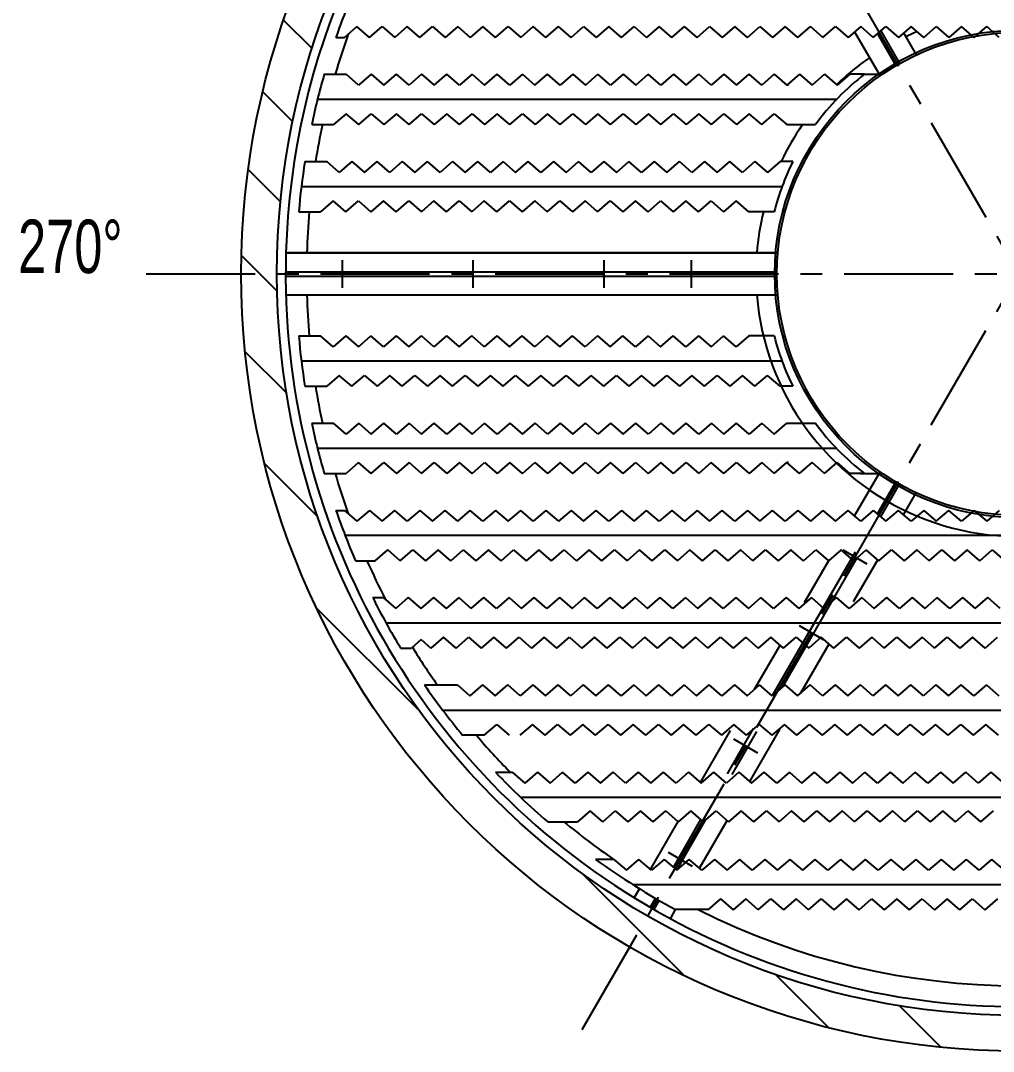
# Model space of a CAD drawing. Extents: x -2 to 23782, y -2 to 16822.
# Drawn here: x 15639 to 17869, y 3880 to 6243 of the extents above; entities that cross this region are included whole.
import ezdxf
from ezdxf.enums import TextEntityAlignment as Align

# ---------------------------------------------------------------- set-up
doc = ezdxf.new("R2010")
doc.units = 0
doc.header["$LTSCALE"] = 200
doc.header["$MEASUREMENT"] = 0
doc.linetypes.add('G', pattern=[2, 1.25, -0.25, 0.25, -0.25])
for name, color, linetype in [('01', 7, 'CONTINUOUS'), ('02', 1, 'CONTINUOUS'), ('05', 4, 'G'), ('11', 3, 'CONTINUOUS')]:
    doc.layers.add(name, color=color, linetype=linetype)
doc.styles.get("Standard").update_dxf_attribs({"font": 'thenor.shx', "width": 0.707, "bigfont": 'hztxt.shx'})

msp = doc.modelspace()

# ---------------------------------------------------------------- hatches: boundary and pattern name
at = {"layer": '02'}
h = msp.add_hatch(dxfattribs=at)
h.set_pattern_fill('ANSI31', color=256, scale=1200, angle=90, style=0)
edge = h.paths.add_edge_path(flags=16)
edge.add_arc((17926.8414, 5662.0495), 1700, 0, 360)
edge = h.paths.add_edge_path()
edge.add_arc((17926.8414, 5662.0495), 1782, 0, 360)

# ---------------------------------------------------------------- linework, layer by layer
at = {"layer": '01'}
for p, q in [((16381.3898, 6204.2995), (16410.2598, 6229.2995)), ((16439.1298, 6204.2995), (16410.2598, 6229.2995)), ((16439.1298, 6204.2995), (16467.9998, 6229.2995)), ((16467.9998, 6229.2995), (16496.8698, 6204.2995)), ((16525.7398, 6229.2995), (16496.8698, 6204.2995)), ((16554.6098, 6204.2995), (16525.7398, 6229.2995)), ((16554.6098, 6204.2995), (16583.4798, 6229.2995)), ((16583.4798, 6229.2995), (16612.3498, 6204.2995)), ((16641.2198, 6229.2995), (16612.3498, 6204.2995)), ((16641.2198, 6229.2995), (16670.0898, 6204.2995)), ((16698.9598, 6229.2995), (16670.0898, 6204.2995)), ((16727.8298, 6204.2995), (16698.9598, 6229.2995)), ((16727.8298, 6204.2995), (16756.6998, 6229.2995)), ((16756.6998, 6229.2995), (16785.5698, 6204.2995)), ((16814.4398, 6229.2995), (16785.5698, 6204.2995)), ((16843.3098, 6204.2995), (16814.4398, 6229.2995)), ((16843.3098, 6204.2995), (16872.1798, 6229.2995)), ((16901.0498, 6204.2995), (16872.1798, 6229.2995)), ((16901.0498, 6204.2995), (16929.9198, 6229.2995)), ((16929.9198, 6229.2995), (16958.7898, 6204.2995)), ((16987.6598, 6229.2995), (16958.7898, 6204.2995)), ((17016.5298, 6204.2995), (16987.6598, 6229.2995)), ((17016.5298, 6204.2995), (17045.3998, 6229.2995)), ((17045.3998, 6229.2995), (17074.2698, 6204.2995)), ((17103.1398, 6229.2995), (17074.2698, 6204.2995)), ((17132.0098, 6204.2995), (17103.1398, 6229.2995)), ((17132.0098, 6204.2995), (17160.8798, 6229.2995)), ((17189.7498, 6204.2995), (17160.8798, 6229.2995)), ((17189.7498, 6204.2995), (17218.6198, 6229.2995)), ((17218.6198, 6229.2995), (17247.4898, 6204.2995)), ((17276.3598, 6229.2995), (17247.4898, 6204.2995)), ((17305.2298, 6204.2995), (17276.3598, 6229.2995)), ((17305.2298, 6204.2995), (17334.0998, 6229.2995)), ((17334.0998, 6229.2995), (17362.9698, 6204.2995)), ((17391.8398, 6229.2995), (17362.9698, 6204.2995)), ((17420.7098, 6204.2995), (17391.8398, 6229.2995)), ((17420.7098, 6204.2995), (17449.5798, 6229.2995)), ((17478.4498, 6204.2995), (17449.5798, 6229.2995)), ((17478.4498, 6204.2995), (17507.3198, 6229.2995)), ((17507.3198, 6229.2995), (17536.1898, 6204.2995)), ((17565.0598, 6229.2995), (17536.1898, 6204.2995)), ((17550.9621, 6217.0916), (17609.3139, 6116.0234)), ((17593.9298, 6204.2995), (17565.0598, 6229.2995)), ((17593.9298, 6204.2995), (17622.7998, 6229.2995)), ((17611.0082, 6219.0886), (17654.1828, 6144.3081)), ((17622.7998, 6229.2995), (17651.6698, 6204.2995)), ((17680.5398, 6229.2995), (17651.6698, 6204.2995)), ((17709.4098, 6204.2995), (17680.5398, 6229.2995)), ((17709.4098, 6204.2995), (17738.2798, 6229.2995)), ((17738.2798, 6229.2995), (17767.1498, 6204.2995)), ((17796.0198, 6229.2995), (17767.1498, 6204.2995)), ((17824.8898, 6204.2995), (17796.0198, 6229.2995)), ((17824.8898, 6204.2995), (17853.7598, 6229.2995)), ((17882.6298, 6204.2995), (17853.7598, 6229.2995)), ((16362.0731, 6204.2995), (16381.3898, 6204.2995)), ((17603.31, 6212.4224), (17645.5226, 6139.3081)), ((17663.3562, 6214.4194), (17692.4523, 6164.0234)), ((16335.3013, 6119.7995), (16385.3013, 6119.7995)), ((16414.1713, 6094.7995), (16385.3013, 6119.7995)), ((16443.0413, 6119.7995), (16414.1713, 6094.7995)), ((16443.0413, 6119.7995), (16471.9113, 6094.7995)), ((16471.9113, 6094.7995), (16500.7813, 6119.7995)), ((16529.6513, 6094.7995), (16500.7813, 6119.7995)), ((16558.5213, 6119.7995), (16529.6513, 6094.7995)), ((16558.5213, 6119.7995), (16587.3913, 6094.7995)), ((16587.3913, 6094.7995), (16616.2613, 6119.7995)), ((16645.1313, 6094.7995), (16616.2613, 6119.7995)), ((16674.0013, 6119.7995), (16645.1313, 6094.7995)), ((16674.0013, 6119.7995), (16702.8713, 6094.7995)), ((16702.8713, 6094.7995), (16731.7413, 6119.7995)), ((16760.6113, 6094.7995), (16731.7413, 6119.7995)), ((16789.4813, 6119.7995), (16760.6113, 6094.7995)), ((16789.4813, 6119.7995), (16818.3513, 6094.7995)), ((16818.3513, 6094.7995), (16847.2213, 6119.7995)), ((16876.0913, 6094.7995), (16847.2213, 6119.7995)), ((16904.9613, 6119.7995), (16876.0913, 6094.7995)), ((16904.9613, 6119.7995), (16933.8313, 6094.7995)), ((16933.8313, 6094.7995), (16962.7013, 6119.7995)), ((16991.5713, 6094.7995), (16962.7013, 6119.7995)), ((17020.4413, 6119.7995), (16991.5713, 6094.7995)), ((17020.4413, 6119.7995), (17049.3113, 6094.7995)), ((17049.3113, 6094.7995), (17078.1813, 6119.7995)), ((17107.0513, 6094.7995), (17078.1813, 6119.7995)), ((17135.9213, 6119.7995), (17107.0513, 6094.7995)), ((17135.9213, 6119.7995), (17164.7913, 6094.7995)), ((17164.7913, 6094.7995), (17193.6613, 6119.7995)), ((17222.5313, 6094.7995), (17193.6613, 6119.7995)), ((17251.4013, 6119.7995), (17222.5313, 6094.7995)), ((17251.4013, 6119.7995), (17280.2713, 6094.7995)), ((17280.2713, 6094.7995), (17309.1413, 6119.7995)), ((17338.0113, 6094.7995), (17309.1413, 6119.7995)), ((17366.8813, 6119.7995), (17338.0113, 6094.7995)), ((17366.8813, 6119.7995), (17395.7513, 6094.7995)), ((17424.6213, 6119.7995), (17395.7513, 6094.7995)), ((17424.6213, 6119.7995), (17453.4913, 6094.7995)), ((17482.3613, 6119.7995), (17453.4913, 6094.7995)), ((17482.3613, 6119.7995), (17511.2313, 6094.7995)), ((17540.1013, 6119.7995), (17511.2313, 6094.7995)), ((17573.9265, 6119.7995), (17540.1013, 6119.7995)), ((17564.7822, 6119.7995), (17614.7822, 6119.7995)), ((17399.3066, 6094.7995), (17395.7513, 6094.7995)), ((17509.6077, 6062.0495), (16319.8146, 6062.0495)), ((16385.4028, 6029.2995), (16356.5328, 6004.2995)), ((16414.2728, 6004.2995), (16385.4028, 6029.2995)), ((16414.2728, 6004.2995), (16443.1428, 6029.2995)), ((16443.1428, 6029.2995), (16472.0128, 6004.2995)), ((16500.8828, 6029.2995), (16472.0128, 6004.2995)), ((16529.7528, 6004.2995), (16500.8828, 6029.2995)), ((16529.7528, 6004.2995), (16558.6228, 6029.2995)), ((16558.6228, 6029.2995), (16587.4928, 6004.2995)), ((16616.3628, 6029.2995), (16587.4928, 6004.2995)), ((16645.2328, 6004.2995), (16616.3628, 6029.2995)), ((16645.2328, 6004.2995), (16674.1028, 6029.2995)), ((16674.1028, 6029.2995), (16702.9728, 6004.2995)), ((16731.8428, 6029.2995), (16702.9728, 6004.2995)), ((16760.7128, 6004.2995), (16731.8428, 6029.2995)), ((16760.7128, 6004.2995), (16789.5828, 6029.2995)), ((16789.5828, 6029.2995), (16818.4528, 6004.2995)), ((16847.3228, 6029.2995), (16818.4528, 6004.2995)), ((16876.1928, 6004.2995), (16847.3228, 6029.2995)), ((16876.1928, 6004.2995), (16905.0628, 6029.2995)), ((16905.0628, 6029.2995), (16933.9328, 6004.2995)), ((16962.8028, 6029.2995), (16933.9328, 6004.2995)), ((16991.6728, 6004.2995), (16962.8028, 6029.2995)), ((16991.6728, 6004.2995), (17020.5428, 6029.2995)), ((17020.5428, 6029.2995), (17049.4128, 6004.2995)), ((17078.2828, 6029.2995), (17049.4128, 6004.2995)), ((17107.1528, 6004.2995), (17078.2828, 6029.2995)), ((17107.1528, 6004.2995), (17136.0228, 6029.2995)), ((17136.0228, 6029.2995), (17164.8928, 6004.2995)), ((17193.7628, 6029.2995), (17164.8928, 6004.2995)), ((17222.6328, 6004.2995), (17193.7628, 6029.2995)), ((17222.6328, 6004.2995), (17251.5028, 6029.2995)), ((17251.5028, 6029.2995), (17280.3728, 6004.2995)), ((17309.2428, 6029.2995), (17280.3728, 6004.2995)), ((17338.1128, 6004.2995), (17309.2428, 6029.2995)), ((17338.1128, 6004.2995), (17366.9828, 6029.2995)), ((17366.9828, 6029.2995), (17395.8528, 6004.2995)), ((16306.5328, 6004.2995), (16356.5328, 6004.2995)), ((17395.8528, 6004.2995), (17461.0636, 6004.2995)), ((16290.9625, 5919.7995), (16340.9625, 5919.7995)), ((16369.8325, 5894.7995), (16340.9625, 5919.7995)), ((16398.7025, 5919.7995), (16369.8325, 5894.7995)), ((16398.7025, 5919.7995), (16427.5725, 5894.7995)), ((16427.5725, 5894.7995), (16456.4425, 5919.7995)), ((16485.3125, 5894.7995), (16456.4425, 5919.7995)), ((16514.1825, 5919.7995), (16485.3125, 5894.7995)), ((16514.1825, 5919.7995), (16543.0525, 5894.7995)), ((16543.0525, 5894.7995), (16571.9225, 5919.7995)), ((16600.7925, 5894.7995), (16571.9225, 5919.7995)), ((16629.6625, 5919.7995), (16600.7925, 5894.7995)), ((16629.6625, 5919.7995), (16658.5325, 5894.7995)), ((16658.5325, 5894.7995), (16687.4025, 5919.7995)), ((16716.2725, 5894.7995), (16687.4025, 5919.7995)), ((16745.1425, 5919.7995), (16716.2725, 5894.7995)), ((16745.1425, 5919.7995), (16774.0125, 5894.7995)), ((16774.0125, 5894.7995), (16802.8825, 5919.7995)), ((16831.7525, 5894.7995), (16802.8825, 5919.7995)), ((16860.6225, 5919.7995), (16831.7525, 5894.7995)), ((16860.6225, 5919.7995), (16889.4925, 5894.7995)), ((16889.4925, 5894.7995), (16918.3625, 5919.7995)), ((16947.2325, 5894.7995), (16918.3625, 5919.7995)), ((16976.1025, 5919.7995), (16947.2325, 5894.7995)), ((16976.1025, 5919.7995), (17004.9725, 5894.7995)), ((17004.9725, 5894.7995), (17033.8425, 5919.7995)), ((17062.7125, 5894.7995), (17033.8425, 5919.7995)), ((17091.5825, 5919.7995), (17062.7125, 5894.7995)), ((17091.5825, 5919.7995), (17120.4525, 5894.7995)), ((17120.4525, 5894.7995), (17149.3225, 5919.7995)), ((17178.1925, 5894.7995), (17149.3225, 5919.7995)), ((17207.0625, 5919.7995), (17178.1925, 5894.7995)), ((17207.0625, 5919.7995), (17235.9325, 5894.7995)), ((17235.9325, 5894.7995), (17264.8025, 5919.7995)), ((17293.6725, 5894.7995), (17264.8025, 5919.7995)), ((17322.5425, 5919.7995), (17293.6725, 5894.7995)), ((17322.5425, 5919.7995), (17351.4125, 5894.7995)), ((17380.2825, 5919.7995), (17351.4125, 5894.7995)), ((17409.4934, 5919.7995), (17380.2825, 5919.7995)), ((17384.5463, 5862.0495), (16282.9025, 5862.0495)), ((16355.772, 5829.2995), (16326.902, 5804.2995)), ((16384.642, 5804.2995), (16355.772, 5829.2995)), ((16384.642, 5804.2995), (16413.512, 5829.2995)), ((16413.512, 5829.2995), (16442.382, 5804.2995)), ((16471.252, 5829.2995), (16442.382, 5804.2995)), ((16500.122, 5804.2995), (16471.252, 5829.2995)), ((16500.122, 5804.2995), (16528.992, 5829.2995)), ((16528.992, 5829.2995), (16557.862, 5804.2995)), ((16586.732, 5829.2995), (16557.862, 5804.2995)), ((16615.602, 5804.2995), (16586.732, 5829.2995)), ((16615.602, 5804.2995), (16644.472, 5829.2995)), ((16644.472, 5829.2995), (16673.342, 5804.2995)), ((16702.212, 5829.2995), (16673.342, 5804.2995)), ((16731.082, 5804.2995), (16702.212, 5829.2995)), ((16731.082, 5804.2995), (16759.952, 5829.2995)), ((16759.952, 5829.2995), (16788.822, 5804.2995)), ((16817.692, 5829.2995), (16788.822, 5804.2995)), ((16846.562, 5804.2995), (16817.692, 5829.2995)), ((16846.562, 5804.2995), (16875.432, 5829.2995)), ((16875.432, 5829.2995), (16904.302, 5804.2995)), ((16933.172, 5829.2995), (16904.302, 5804.2995)), ((16962.042, 5804.2995), (16933.172, 5829.2995)), ((16962.042, 5804.2995), (16990.912, 5829.2995)), ((16990.912, 5829.2995), (17019.782, 5804.2995)), ((17048.652, 5829.2995), (17019.782, 5804.2995)), ((17077.522, 5804.2995), (17048.652, 5829.2995)), ((17077.522, 5804.2995), (17106.392, 5829.2995)), ((17106.392, 5829.2995), (17135.262, 5804.2995)), ((17164.132, 5829.2995), (17135.262, 5804.2995)), ((17193.002, 5804.2995), (17164.132, 5829.2995)), ((17193.002, 5804.2995), (17221.872, 5829.2995)), ((17221.872, 5829.2995), (17250.742, 5804.2995)), ((17279.612, 5829.2995), (17250.742, 5804.2995)), ((17308.482, 5804.2995), (17279.612, 5829.2995)), ((16276.902, 5804.2995), (16326.902, 5804.2995)), ((17308.482, 5804.2995), (17309.7101, 5805.363)), ((17366.6192, 5804.2995), (17308.482, 5804.2995)), ((17309.7101, 5804.2995), (17309.7101, 5805.363)), ((17374.9248, 5710.0495), (16247.5273, 5710.0495)), ((16247.5273, 5710.0495), (17374.9248, 5710.0495)), ((16246.8489, 5667.0495), (17372.864, 5667.0495)), ((16246.8489, 5657.0495), (17372.864, 5657.0495)), ((16247.5273, 5614.0495), (17374.9248, 5614.0495)), ((16276.902, 5519.7995), (16326.902, 5519.7995)), ((16355.772, 5494.7995), (16326.902, 5519.7995)), ((16384.642, 5519.7995), (16355.772, 5494.7995)), ((16384.642, 5519.7995), (16413.512, 5494.7995)), ((16413.512, 5494.7995), (16442.382, 5519.7995)), ((16471.252, 5494.7995), (16442.382, 5519.7995)), ((16500.122, 5519.7995), (16471.252, 5494.7995)), ((16500.122, 5519.7995), (16528.992, 5494.7995)), ((16528.992, 5494.7995), (16557.862, 5519.7995)), ((16586.732, 5494.7995), (16557.862, 5519.7995)), ((16615.602, 5519.7995), (16586.732, 5494.7995)), ((16615.602, 5519.7995), (16644.472, 5494.7995)), ((16644.472, 5494.7995), (16673.342, 5519.7995)), ((16702.212, 5494.7995), (16673.342, 5519.7995)), ((16731.082, 5519.7995), (16702.212, 5494.7995)), ((16731.082, 5519.7995), (16759.952, 5494.7995)), ((16759.952, 5494.7995), (16788.822, 5519.7995)), ((16817.692, 5494.7995), (16788.822, 5519.7995)), ((16846.562, 5519.7995), (16817.692, 5494.7995)), ((16846.562, 5519.7995), (16875.432, 5494.7995)), ((16875.432, 5494.7995), (16904.302, 5519.7995)), ((16933.172, 5494.7995), (16904.302, 5519.7995)), ((16962.042, 5519.7995), (16933.172, 5494.7995)), ((16962.042, 5519.7995), (16990.912, 5494.7995)), ((16990.912, 5494.7995), (17019.782, 5519.7995)), ((17048.652, 5494.7995), (17019.782, 5519.7995)), ((17077.522, 5519.7995), (17048.652, 5494.7995)), ((17077.522, 5519.7995), (17106.392, 5494.7995)), ((17106.392, 5494.7995), (17135.262, 5519.7995)), ((17164.132, 5494.7995), (17135.262, 5519.7995)), ((17193.002, 5519.7995), (17164.132, 5494.7995)), ((17193.002, 5519.7995), (17221.872, 5494.7995)), ((17221.872, 5494.7995), (17250.742, 5519.7995)), ((17279.612, 5494.7995), (17250.742, 5519.7995)), ((17308.482, 5519.7995), (17279.612, 5494.7995)), ((17366.6192, 5519.7995), (17308.482, 5519.7995)), ((17308.482, 5519.7995), (17309.7101, 5518.7361)), ((17309.7101, 5519.7995), (17309.7101, 5518.7361)), ((17384.5463, 5462.0495), (16282.9025, 5462.0495)), ((16369.8325, 5429.2995), (16340.9625, 5404.2995)), ((16398.7025, 5404.2995), (16369.8325, 5429.2995)), ((16398.7025, 5404.2995), (16427.5725, 5429.2995)), ((16427.5725, 5429.2995), (16456.4425, 5404.2995)), ((16485.3125, 5429.2995), (16456.4425, 5404.2995)), ((16514.1825, 5404.2995), (16485.3125, 5429.2995)), ((16514.1825, 5404.2995), (16543.0525, 5429.2995)), ((16543.0525, 5429.2995), (16571.9225, 5404.2995)), ((16600.7925, 5429.2995), (16571.9225, 5404.2995)), ((16629.6625, 5404.2995), (16600.7925, 5429.2995)), ((16629.6625, 5404.2995), (16658.5325, 5429.2995)), ((16658.5325, 5429.2995), (16687.4025, 5404.2995)), ((16716.2725, 5429.2995), (16687.4025, 5404.2995)), ((16745.1425, 5404.2995), (16716.2725, 5429.2995)), ((16745.1425, 5404.2995), (16774.0125, 5429.2995)), ((16774.0125, 5429.2995), (16802.8825, 5404.2995)), ((16831.7525, 5429.2995), (16802.8825, 5404.2995)), ((16860.6225, 5404.2995), (16831.7525, 5429.2995)), ((16860.6225, 5404.2995), (16889.4925, 5429.2995)), ((16889.4925, 5429.2995), (16918.3625, 5404.2995)), ((16947.2325, 5429.2995), (16918.3625, 5404.2995)), ((16976.1025, 5404.2995), (16947.2325, 5429.2995)), ((16976.1025, 5404.2995), (17004.9725, 5429.2995)), ((17004.9725, 5429.2995), (17033.8425, 5404.2995)), ((17062.7125, 5429.2995), (17033.8425, 5404.2995)), ((17091.5825, 5404.2995), (17062.7125, 5429.2995)), ((17091.5825, 5404.2995), (17120.4525, 5429.2995)), ((17120.4525, 5429.2995), (17149.3225, 5404.2995)), ((17178.1925, 5429.2995), (17149.3225, 5404.2995)), ((17207.0625, 5404.2995), (17178.1925, 5429.2995)), ((17207.0625, 5404.2995), (17235.9325, 5429.2995)), ((17235.9325, 5429.2995), (17264.8025, 5404.2995)), ((17293.6725, 5429.2995), (17264.8025, 5404.2995)), ((17322.5425, 5404.2995), (17293.6725, 5429.2995)), ((17322.5425, 5404.2995), (17351.4125, 5429.2995)), ((17380.2825, 5404.2995), (17351.4125, 5429.2995)), ((16290.9625, 5404.2995), (16340.9625, 5404.2995)), ((17409.4934, 5404.2995), (17380.2825, 5404.2995)), ((16306.5328, 5319.7995), (16356.5328, 5319.7995)), ((16385.4028, 5294.7995), (16356.5328, 5319.7995)), ((16414.2728, 5319.7995), (16385.4028, 5294.7995)), ((16414.2728, 5319.7995), (16443.1428, 5294.7995)), ((16443.1428, 5294.7995), (16472.0128, 5319.7995)), ((16500.8828, 5294.7995), (16472.0128, 5319.7995)), ((16529.7528, 5319.7995), (16500.8828, 5294.7995)), ((16529.7528, 5319.7995), (16558.6228, 5294.7995)), ((16558.6228, 5294.7995), (16587.4928, 5319.7995)), ((16616.3628, 5294.7995), (16587.4928, 5319.7995)), ((16645.2328, 5319.7995), (16616.3628, 5294.7995)), ((16645.2328, 5319.7995), (16674.1028, 5294.7995)), ((16674.1028, 5294.7995), (16702.9728, 5319.7995)), ((16731.8428, 5294.7995), (16702.9728, 5319.7995)), ((16760.7128, 5319.7995), (16731.8428, 5294.7995)), ((16760.7128, 5319.7995), (16789.5828, 5294.7995)), ((16789.5828, 5294.7995), (16818.4528, 5319.7995)), ((16847.3228, 5294.7995), (16818.4528, 5319.7995)), ((16876.1928, 5319.7995), (16847.3228, 5294.7995)), ((16876.1928, 5319.7995), (16905.0628, 5294.7995)), ((16905.0628, 5294.7995), (16933.9328, 5319.7995)), ((16962.8028, 5294.7995), (16933.9328, 5319.7995)), ((16991.6728, 5319.7995), (16962.8028, 5294.7995)), ((16991.6728, 5319.7995), (17020.5428, 5294.7995)), ((17020.5428, 5294.7995), (17049.4128, 5319.7995)), ((17078.2828, 5294.7995), (17049.4128, 5319.7995)), ((17107.1528, 5319.7995), (17078.2828, 5294.7995)), ((17107.1528, 5319.7995), (17136.0228, 5294.7995)), ((17136.0228, 5294.7995), (17164.8928, 5319.7995)), ((17193.7628, 5294.7995), (17164.8928, 5319.7995)), ((17222.6328, 5319.7995), (17193.7628, 5294.7995)), ((17222.6328, 5319.7995), (17251.5028, 5294.7995)), ((17251.5028, 5294.7995), (17280.3728, 5319.7995)), ((17309.2428, 5294.7995), (17280.3728, 5319.7995)), ((17338.1128, 5319.7995), (17309.2428, 5294.7995)), ((17338.1128, 5319.7995), (17366.9828, 5294.7995)), ((17366.9828, 5294.7995), (17395.8528, 5319.7995)), ((17395.8528, 5319.7995), (17461.0636, 5319.7995)), ((17509.6077, 5262.0495), (16319.8146, 5262.0495)), ((16414.1713, 5229.2995), (16385.3013, 5204.2995)), ((16443.0413, 5204.2995), (16414.1713, 5229.2995)), ((16443.0413, 5204.2995), (16471.9113, 5229.2995)), ((16471.9113, 5229.2995), (16500.7813, 5204.2995)), ((16529.6513, 5229.2995), (16500.7813, 5204.2995)), ((16558.5213, 5204.2995), (16529.6513, 5229.2995)), ((16558.5213, 5204.2995), (16587.3913, 5229.2995)), ((16587.3913, 5229.2995), (16616.2613, 5204.2995)), ((16645.1313, 5229.2995), (16616.2613, 5204.2995)), ((16674.0013, 5204.2995), (16645.1313, 5229.2995)), ((16674.0013, 5204.2995), (16702.8713, 5229.2995)), ((16702.8713, 5229.2995), (16731.7413, 5204.2995)), ((16760.6113, 5229.2995), (16731.7413, 5204.2995)), ((16789.4813, 5204.2995), (16760.6113, 5229.2995)), ((16789.4813, 5204.2995), (16818.3513, 5229.2995)), ((16818.3513, 5229.2995), (16847.2213, 5204.2995)), ((16876.0913, 5229.2995), (16847.2213, 5204.2995)), ((16904.9613, 5204.2995), (16876.0913, 5229.2995)), ((16904.9613, 5204.2995), (16933.8313, 5229.2995)), ((16933.8313, 5229.2995), (16962.7013, 5204.2995)), ((16991.5713, 5229.2995), (16962.7013, 5204.2995)), ((17020.4413, 5204.2995), (16991.5713, 5229.2995)), ((17020.4413, 5204.2995), (17049.3113, 5229.2995)), ((17049.3113, 5229.2995), (17078.1813, 5204.2995)), ((17107.0513, 5229.2995), (17078.1813, 5204.2995)), ((17135.9213, 5204.2995), (17107.0513, 5229.2995)), ((17135.9213, 5204.2995), (17164.7913, 5229.2995)), ((17164.7913, 5229.2995), (17193.6613, 5204.2995)), ((17222.5313, 5229.2995), (17193.6613, 5204.2995)), ((17251.4013, 5204.2995), (17222.5313, 5229.2995)), ((17251.4013, 5204.2995), (17280.2713, 5229.2995)), ((17280.2713, 5229.2995), (17309.1413, 5204.2995)), ((17338.0113, 5229.2995), (17309.1413, 5204.2995)), ((17366.8813, 5204.2995), (17338.0113, 5229.2995)), ((17366.8813, 5204.2995), (17395.7513, 5229.2995)), ((17399.3066, 5229.2995), (17395.7513, 5229.2995)), ((17424.6213, 5204.2995), (17395.7513, 5229.2995)), ((17424.6213, 5204.2995), (17453.4913, 5229.2995)), ((17482.3613, 5204.2995), (17453.4913, 5229.2995)), ((17482.3613, 5204.2995), (17511.2313, 5229.2995)), ((17540.1013, 5204.2995), (17511.2313, 5229.2995)), ((16335.3013, 5204.2995), (16385.3013, 5204.2995)), ((17573.9265, 5204.2995), (17540.1013, 5204.2995)), ((17550.9621, 5107.0074), (17609.3139, 5208.0757)), ((17564.7822, 5204.2995), (17614.7822, 5204.2995)), ((17603.31, 5111.6767), (17645.5226, 5184.791)), ((17611.0082, 5105.0104), (17654.1828, 5179.791)), ((17663.3562, 5109.6797), (17692.4523, 5160.0757)), ((16362.0731, 5119.7995), (16381.3898, 5119.7995)), ((16381.3898, 5119.7995), (16410.2598, 5094.7995)), ((16439.1298, 5119.7995), (16410.2598, 5094.7995)), ((16439.1298, 5119.7995), (16467.9998, 5094.7995)), ((16467.9998, 5094.7995), (16496.8698, 5119.7995)), ((16525.7398, 5094.7995), (16496.8698, 5119.7995)), ((16554.6098, 5119.7995), (16525.7398, 5094.7995)), ((16554.6098, 5119.7995), (16583.4798, 5094.7995)), ((16583.4798, 5094.7995), (16612.3498, 5119.7995)), ((16641.2198, 5094.7995), (16612.3498, 5119.7995)), ((16641.2198, 5094.7995), (16670.0898, 5119.7995)), ((16698.9598, 5094.7995), (16670.0898, 5119.7995)), ((16727.8298, 5119.7995), (16698.9598, 5094.7995)), ((16727.8298, 5119.7995), (16756.6998, 5094.7995)), ((16756.6998, 5094.7995), (16785.5698, 5119.7995)), ((16814.4398, 5094.7995), (16785.5698, 5119.7995)), ((16843.3098, 5119.7995), (16814.4398, 5094.7995)), ((16843.3098, 5119.7995), (16872.1798, 5094.7995)), ((16901.0498, 5119.7995), (16872.1798, 5094.7995)), ((16901.0498, 5119.7995), (16929.9198, 5094.7995)), ((16929.9198, 5094.7995), (16958.7898, 5119.7995)), ((16987.6598, 5094.7995), (16958.7898, 5119.7995)), ((17016.5298, 5119.7995), (16987.6598, 5094.7995)), ((17016.5298, 5119.7995), (17045.3998, 5094.7995)), ((17045.3998, 5094.7995), (17074.2698, 5119.7995)), ((17103.1398, 5094.7995), (17074.2698, 5119.7995)), ((17132.0098, 5119.7995), (17103.1398, 5094.7995)), ((17132.0098, 5119.7995), (17160.8798, 5094.7995)), ((17189.7498, 5119.7995), (17160.8798, 5094.7995)), ((17189.7498, 5119.7995), (17218.6198, 5094.7995)), ((17218.6198, 5094.7995), (17247.4898, 5119.7995)), ((17276.3598, 5094.7995), (17247.4898, 5119.7995)), ((17305.2298, 5119.7995), (17276.3598, 5094.7995)), ((17305.2298, 5119.7995), (17334.0998, 5094.7995)), ((17334.0998, 5094.7995), (17362.9698, 5119.7995)), ((17391.8398, 5094.7995), (17362.9698, 5119.7995)), ((17420.7098, 5119.7995), (17391.8398, 5094.7995)), ((17420.7098, 5119.7995), (17449.5798, 5094.7995)), ((17478.4498, 5119.7995), (17449.5798, 5094.7995)), ((17478.4498, 5119.7995), (17507.3198, 5094.7995)), ((17507.3198, 5094.7995), (17536.1898, 5119.7995)), ((17565.0598, 5094.7995), (17536.1898, 5119.7995)), ((17593.9298, 5119.7995), (17565.0598, 5094.7995)), ((17593.9298, 5119.7995), (17622.7998, 5094.7995)), ((17622.7998, 5094.7995), (17651.6698, 5119.7995)), ((17680.5398, 5094.7995), (17651.6698, 5119.7995)), ((17709.4098, 5119.7995), (17680.5398, 5094.7995)), ((17709.4098, 5119.7995), (17738.2798, 5094.7995)), ((17738.2798, 5094.7995), (17767.1498, 5119.7995)), ((17796.0198, 5094.7995), (17767.1498, 5119.7995)), ((17824.8898, 5119.7995), (17796.0198, 5094.7995)), ((17824.8898, 5119.7995), (17853.7598, 5094.7995)), ((17882.6298, 5119.7995), (17853.7598, 5094.7995)), ((17926.8414, 5062.0495), (16383.2952, 5062.0495)), ((16451.9369, 5004.2995), (16480.8069, 5029.2995)), ((16509.6769, 5004.2995), (16480.8069, 5029.2995)), ((16509.6769, 5004.2995), (16538.5469, 5029.2995)), ((16538.5469, 5029.2995), (16567.4169, 5004.2995)), ((16596.2869, 5029.2995), (16567.4169, 5004.2995)), ((16625.1569, 5004.2995), (16596.2869, 5029.2995)), ((16625.1569, 5004.2995), (16654.0269, 5029.2995)), ((16654.0269, 5029.2995), (16682.8969, 5004.2995)), ((16711.7669, 5029.2995), (16682.8969, 5004.2995)), ((16740.6369, 5004.2995), (16711.7669, 5029.2995)), ((16740.6369, 5004.2995), (16769.5069, 5029.2995)), ((16769.5069, 5029.2995), (16798.3769, 5004.2995)), ((16827.2469, 5029.2995), (16798.3769, 5004.2995)), ((16856.1169, 5004.2995), (16827.2469, 5029.2995)), ((16856.1169, 5004.2995), (16884.9869, 5029.2995)), ((16884.9869, 5029.2995), (16913.8569, 5004.2995)), ((16942.7269, 5029.2995), (16913.8569, 5004.2995)), ((16971.5969, 5004.2995), (16942.7269, 5029.2995)), ((16971.5969, 5004.2995), (17000.4669, 5029.2995)), ((17000.4669, 5029.2995), (17029.3369, 5004.2995)), ((17058.2069, 5029.2995), (17029.3369, 5004.2995)), ((17087.0769, 5004.2995), (17058.2069, 5029.2995)), ((17087.0769, 5004.2995), (17115.9469, 5029.2995)), ((17115.9469, 5029.2995), (17144.8169, 5004.2995)), ((17173.6869, 5029.2995), (17144.8169, 5004.2995)), ((17202.5569, 5004.2995), (17173.6869, 5029.2995)), ((17202.5569, 5004.2995), (17231.4269, 5029.2995)), ((17231.4269, 5029.2995), (17260.2969, 5004.2995)), ((17289.1669, 5029.2995), (17260.2969, 5004.2995)), ((17318.0369, 5004.2995), (17289.1669, 5029.2995)), ((17318.0369, 5004.2995), (17346.9069, 5029.2995)), ((17346.9069, 5029.2995), (17375.7769, 5004.2995)), ((17363.0865, 4695.5974), (17553.2835, 5025.0283)), ((17404.6469, 5029.2995), (17375.7769, 5004.2995)), ((17386.1786, 4715.594), (17556.728, 5010.9942)), ((17433.5169, 5004.2995), (17404.6469, 5029.2995)), ((17433.5169, 5004.2995), (17462.3869, 5029.2995)), ((17462.3869, 5029.2995), (17491.2569, 5004.2995)), ((17520.1269, 5029.2995), (17491.2569, 5004.2995)), ((17548.9969, 5004.2995), (17520.1269, 5029.2995)), ((17548.9969, 5004.2995), (17577.8669, 5029.2995)), ((17606.7369, 5004.2995), (17577.8669, 5029.2995)), ((17606.7369, 5004.2995), (17635.6069, 5029.2995)), ((17635.6069, 5029.2995), (17664.4769, 5004.2995)), ((17693.3469, 5029.2995), (17664.4769, 5004.2995)), ((17722.2169, 5004.2995), (17693.3469, 5029.2995)), ((17722.2169, 5004.2995), (17751.0869, 5029.2995)), ((17751.0869, 5029.2995), (17779.9569, 5004.2995)), ((17808.8269, 5029.2995), (17779.9569, 5004.2995)), ((17837.6969, 5004.2995), (17808.8269, 5029.2995)), ((17837.6969, 5004.2995), (17866.5669, 5029.2995)), ((17866.5669, 5029.2995), (17895.4369, 5004.2995)), ((16407.0059, 5004.2995), (16451.9369, 5004.2995)), ((17436.2682, 4908.3519), (17492.0703, 5005.0039)), ((17548.6623, 4911.0241), (17603.9222, 5006.737)), ((16446.4361, 4919.7995), (16470.2468, 4919.7995)), ((16470.2468, 4919.7995), (16499.1168, 4894.7995)), ((16527.9868, 4919.7995), (16499.1168, 4894.7995)), ((16527.9868, 4919.7995), (16556.8568, 4894.7995)), ((16585.7268, 4919.7995), (16556.8568, 4894.7995)), ((16585.7268, 4919.7995), (16614.5968, 4894.7995)), ((16643.4668, 4919.7995), (16614.5968, 4894.7995)), ((16643.4668, 4919.7995), (16672.3368, 4894.7995)), ((16672.3368, 4894.7995), (16701.2068, 4919.7995)), ((16730.0768, 4894.7995), (16701.2068, 4919.7995)), ((16758.9468, 4919.7995), (16730.0768, 4894.7995)), ((16758.9468, 4919.7995), (16787.8168, 4894.7995)), ((16787.8168, 4894.7995), (16816.6868, 4919.7995)), ((16845.5568, 4894.7995), (16816.6868, 4919.7995)), ((16874.4268, 4919.7995), (16845.5568, 4894.7995)), ((16874.4268, 4919.7995), (16903.2968, 4894.7995)), ((16903.2968, 4894.7995), (16932.1668, 4919.7995)), ((16961.0368, 4894.7995), (16932.1668, 4919.7995)), ((16989.9068, 4919.7995), (16961.0368, 4894.7995)), ((16989.9068, 4919.7995), (17018.7768, 4894.7995)), ((17047.6468, 4919.7995), (17018.7768, 4894.7995)), ((17047.6468, 4919.7995), (17076.5168, 4894.7995)), ((17076.5168, 4894.7995), (17105.3868, 4919.7995)), ((17134.2568, 4894.7995), (17105.3868, 4919.7995)), ((17163.1268, 4919.7995), (17134.2568, 4894.7995)), ((17163.1268, 4919.7995), (17191.9968, 4894.7995)), ((17191.9968, 4894.7995), (17220.8668, 4919.7995)), ((17249.7368, 4894.7995), (17220.8668, 4919.7995)), ((17278.6068, 4919.7995), (17249.7368, 4894.7995)), ((17278.6068, 4919.7995), (17307.4768, 4894.7995)), ((17307.4768, 4894.7995), (17336.3468, 4919.7995)), ((17365.2168, 4894.7995), (17336.3468, 4919.7995)), ((17394.0868, 4919.7995), (17365.2168, 4894.7995)), ((17394.0868, 4919.7995), (17422.9568, 4894.7995)), ((17451.8268, 4919.7995), (17422.9568, 4894.7995)), ((17451.8268, 4919.7995), (17480.6968, 4894.7995)), ((17480.6968, 4894.7995), (17509.5668, 4919.7995)), ((17538.4368, 4894.7995), (17509.5668, 4919.7995)), ((17567.3068, 4919.7995), (17538.4368, 4894.7995)), ((17567.3068, 4919.7995), (17596.1768, 4894.7995)), ((17596.1768, 4894.7995), (17625.0468, 4919.7995)), ((17653.9168, 4894.7995), (17625.0468, 4919.7995)), ((17682.7868, 4919.7995), (17653.9168, 4894.7995)), ((17682.7868, 4919.7995), (17711.6568, 4894.7995)), ((17711.6568, 4894.7995), (17740.5268, 4919.7995)), ((17769.3968, 4894.7995), (17740.5268, 4919.7995)), ((17798.2668, 4919.7995), (17769.3968, 4894.7995)), ((17798.2668, 4919.7995), (17827.1368, 4894.7995)), ((17827.1368, 4894.7995), (17856.0068, 4919.7995)), ((17884.8768, 4894.7995), (17856.0068, 4919.7995)), ((16476.8293, 4862.0495), (17926.8414, 4862.0495)), ((16557.4874, 4823.5147), (16535.2977, 4804.2995)), ((16557.4874, 4823.5147), (16579.6771, 4804.2995)), ((16608.5471, 4829.2995), (16579.6771, 4804.2995)), ((16637.4171, 4804.2995), (16608.5471, 4829.2995)), ((16637.4171, 4804.2995), (16666.2871, 4829.2995)), ((16666.2871, 4829.2995), (16695.1571, 4804.2995)), ((16724.0271, 4829.2995), (16695.1571, 4804.2995)), ((16752.8971, 4804.2995), (16724.0271, 4829.2995)), ((16752.8971, 4804.2995), (16781.7671, 4829.2995)), ((16781.7671, 4829.2995), (16810.6371, 4804.2995)), ((16839.5071, 4829.2995), (16810.6371, 4804.2995)), ((16868.3771, 4804.2995), (16839.5071, 4829.2995)), ((16868.3771, 4804.2995), (16897.2471, 4829.2995)), ((16897.2471, 4829.2995), (16926.1171, 4804.2995)), ((16954.9871, 4829.2995), (16926.1171, 4804.2995)), ((16983.8571, 4804.2995), (16954.9871, 4829.2995)), ((16983.8571, 4804.2995), (17012.7271, 4829.2995)), ((17012.7271, 4829.2995), (17041.5971, 4804.2995)), ((17070.4671, 4829.2995), (17041.5971, 4804.2995)), ((17099.3371, 4804.2995), (17070.4671, 4829.2995)), ((17099.3371, 4804.2995), (17128.2071, 4829.2995)), ((17128.2071, 4829.2995), (17157.0771, 4804.2995)), ((17185.9471, 4829.2995), (17157.0771, 4804.2995)), ((17214.8171, 4804.2995), (17185.9471, 4829.2995)), ((17214.8171, 4804.2995), (17243.6871, 4829.2995)), ((17243.6871, 4829.2995), (17272.5571, 4804.2995)), ((17301.4271, 4829.2995), (17272.5571, 4804.2995)), ((17301.4271, 4829.2995), (17330.2971, 4804.2995)), ((17359.1671, 4829.2995), (17330.2971, 4804.2995)), ((17388.0371, 4804.2995), (17359.1671, 4829.2995)), ((17388.0371, 4804.2995), (17416.9071, 4829.2995)), ((17416.9071, 4829.2995), (17445.7771, 4804.2995)), ((17474.6471, 4829.2995), (17445.7771, 4804.2995)), ((17503.5171, 4804.2995), (17474.6471, 4829.2995)), ((17503.5171, 4804.2995), (17532.3871, 4829.2995)), ((17532.3871, 4829.2995), (17561.2571, 4804.2995)), ((17590.1271, 4829.2995), (17561.2571, 4804.2995)), ((17618.9971, 4804.2995), (17590.1271, 4829.2995)), ((17618.9971, 4804.2995), (17647.8671, 4829.2995)), ((17647.8671, 4829.2995), (17676.7371, 4804.2995)), ((17705.6071, 4829.2995), (17676.7371, 4804.2995)), ((17734.4771, 4804.2995), (17705.6071, 4829.2995)), ((17734.4771, 4804.2995), (17763.3471, 4829.2995)), ((17763.3471, 4829.2995), (17792.2171, 4804.2995)), ((17821.0871, 4829.2995), (17792.2171, 4804.2995)), ((17849.9571, 4804.2995), (17821.0871, 4829.2995)), ((17849.9571, 4804.2995), (17878.8271, 4829.2995)), ((16510.2257, 4804.2995), (16535.2977, 4804.2995)), ((17321.5209, 4709.6036), (17380.1412, 4811.137)), ((17427.7442, 4701.5878), (17492.5353, 4813.8093)), ((16564.9677, 4719.7995), (16640.4151, 4719.7995)), ((16640.4151, 4719.7995), (16669.2851, 4694.7995)), ((16698.1551, 4719.7995), (16669.2851, 4694.7995)), ((16698.1551, 4719.7995), (16727.0251, 4694.7995)), ((16727.0251, 4694.7995), (16755.8951, 4719.7995)), ((16784.7651, 4694.7995), (16755.8951, 4719.7995)), ((16813.6351, 4719.7995), (16784.7651, 4694.7995)), ((16813.6351, 4719.7995), (16842.5051, 4694.7995)), ((16842.5051, 4694.7995), (16871.3751, 4719.7995)), ((16900.2451, 4694.7995), (16871.3751, 4719.7995)), ((16929.1151, 4719.7995), (16900.2451, 4694.7995)), ((16929.1151, 4719.7995), (16957.9851, 4694.7995)), ((16957.9851, 4694.7995), (16986.8551, 4719.7995)), ((17015.7251, 4694.7995), (16986.8551, 4719.7995)), ((17044.5951, 4719.7995), (17015.7251, 4694.7995)), ((17044.5951, 4719.7995), (17073.4651, 4694.7995)), ((17073.4651, 4694.7995), (17102.3351, 4719.7995)), ((17131.2051, 4694.7995), (17102.3351, 4719.7995)), ((17160.0751, 4719.7995), (17131.2051, 4694.7995)), ((17160.0751, 4719.7995), (17188.9451, 4694.7995)), ((17188.9451, 4694.7995), (17217.8151, 4719.7995)), ((17246.6851, 4694.7995), (17217.8151, 4719.7995)), ((17275.5551, 4719.7995), (17246.6851, 4694.7995)), ((17275.5551, 4719.7995), (17304.4251, 4694.7995)), ((17304.4251, 4694.7995), (17333.2951, 4719.7995)), ((17362.1651, 4694.7995), (17333.2951, 4719.7995)), ((17391.0351, 4719.7995), (17362.1651, 4694.7995)), ((17391.0351, 4719.7995), (17419.9051, 4694.7995)), ((17419.9051, 4694.7995), (17448.7751, 4719.7995)), ((17477.6451, 4694.7995), (17448.7751, 4719.7995)), ((17506.5151, 4719.7995), (17477.6451, 4694.7995)), ((17506.5151, 4719.7995), (17535.3851, 4694.7995)), ((17535.3851, 4694.7995), (17564.2551, 4719.7995)), ((17593.1251, 4694.7995), (17564.2551, 4719.7995)), ((17621.9951, 4719.7995), (17593.1251, 4694.7995)), ((17621.9951, 4719.7995), (17650.8651, 4694.7995)), ((17650.8651, 4694.7995), (17679.7351, 4719.7995)), ((17708.6051, 4694.7995), (17679.7351, 4719.7995)), ((17737.4751, 4719.7995), (17708.6051, 4694.7995)), ((17737.4751, 4719.7995), (17766.3451, 4694.7995)), ((17766.3451, 4694.7995), (17795.2151, 4719.7995)), ((17824.0851, 4694.7995), (17795.2151, 4719.7995)), ((17852.9551, 4719.7995), (17824.0851, 4694.7995)), ((17852.9551, 4719.7995), (17881.8251, 4694.7995)), ((16606.7903, 4662.0495), (17926.8414, 4662.0495)), ((16701.8016, 4604.2995), (16730.6716, 4629.2995)), ((16730.6716, 4629.2995), (16759.5416, 4604.2995)), ((16812.6163, 4629.2995), (16783.7463, 4604.2995)), ((16841.4863, 4604.2995), (16812.6163, 4629.2995)), ((16841.4863, 4604.2995), (16870.3563, 4629.2995)), ((16870.3563, 4629.2995), (16899.2263, 4604.2995)), ((16928.0963, 4629.2995), (16899.2263, 4604.2995)), ((16956.9663, 4604.2995), (16928.0963, 4629.2995)), ((16956.9663, 4604.2995), (16985.8363, 4629.2995)), ((16985.8363, 4629.2995), (17014.7063, 4604.2995)), ((17043.5763, 4629.2995), (17014.7063, 4604.2995)), ((17072.4463, 4604.2995), (17043.5763, 4629.2995)), ((17072.4463, 4604.2995), (17101.3163, 4629.2995)), ((17101.3163, 4629.2995), (17130.1863, 4604.2995)), ((17159.0563, 4629.2995), (17130.1863, 4604.2995)), ((17187.9263, 4604.2995), (17159.0563, 4629.2995)), ((17187.9263, 4604.2995), (17216.7963, 4629.2995)), ((17198.1272, 4495.8795), (17266.8825, 4614.9672)), ((17216.7963, 4629.2995), (17245.6663, 4604.2995)), ((17274.5363, 4629.2995), (17245.6663, 4604.2995)), ((17259.3566, 4515.932), (17319.2305, 4619.6365)), ((17270.0322, 4514.4226), (17326.9287, 4612.9702)), ((17303.4063, 4604.2995), (17274.5363, 4629.2995)), ((17303.4063, 4604.2995), (17332.2763, 4629.2995)), ((17310.5213, 4498.5518), (17379.2766, 4617.6395)), ((17332.2763, 4629.2995), (17361.1463, 4604.2995)), ((17390.0163, 4629.2995), (17361.1463, 4604.2995)), ((17418.8863, 4604.2995), (17390.0163, 4629.2995)), ((17418.8863, 4604.2995), (17447.7563, 4629.2995)), ((17447.7563, 4629.2995), (17476.6263, 4604.2995)), ((17505.4963, 4629.2995), (17476.6263, 4604.2995)), ((17534.3663, 4604.2995), (17505.4963, 4629.2995)), ((17534.3663, 4604.2995), (17563.2363, 4629.2995)), ((17563.2363, 4629.2995), (17592.1063, 4604.2995)), ((17620.9763, 4629.2995), (17592.1063, 4604.2995)), ((17649.8463, 4604.2995), (17620.9763, 4629.2995)), ((17649.8463, 4604.2995), (17678.7163, 4629.2995)), ((17678.7163, 4629.2995), (17707.5863, 4604.2995)), ((17736.4563, 4629.2995), (17707.5863, 4604.2995)), ((17765.3263, 4604.2995), (17736.4563, 4629.2995)), ((17765.3263, 4604.2995), (17794.1963, 4629.2995)), ((17794.1963, 4629.2995), (17823.0663, 4604.2995)), ((17851.9363, 4629.2995), (17823.0663, 4604.2995)), ((17880.8063, 4604.2995), (17851.9363, 4629.2995)), ((16701.8016, 4604.2995), (16652.5965, 4604.2995)), ((16727.7584, 4519.7995), (16766.3244, 4519.7995)), ((16766.3244, 4519.7995), (16795.1944, 4494.7995)), ((16824.0644, 4519.7995), (16795.1944, 4494.7995)), ((16824.0644, 4519.7995), (16852.9344, 4494.7995)), ((16852.9344, 4494.7995), (16881.8044, 4519.7995)), ((16910.6744, 4494.7995), (16881.8044, 4519.7995)), ((16939.5444, 4519.7995), (16910.6744, 4494.7995)), ((16939.5444, 4519.7995), (16968.4144, 4494.7995)), ((16968.4144, 4494.7995), (16997.2844, 4519.7995)), ((17026.1544, 4494.7995), (16997.2844, 4519.7995)), ((17055.0244, 4519.7995), (17026.1544, 4494.7995)), ((17055.0244, 4519.7995), (17083.8944, 4494.7995)), ((17083.8944, 4494.7995), (17112.7644, 4519.7995)), ((17141.6344, 4494.7995), (17112.7644, 4519.7995)), ((17170.5044, 4519.7995), (17141.6344, 4494.7995)), ((17170.5044, 4519.7995), (17199.3744, 4494.7995)), ((17199.3744, 4494.7995), (17228.2444, 4519.7995)), ((17257.1144, 4494.7995), (17228.2444, 4519.7995)), ((17285.9844, 4519.7995), (17257.1144, 4494.7995)), ((17285.9844, 4519.7995), (17314.8544, 4494.7995)), ((17314.8544, 4494.7995), (17343.7244, 4519.7995)), ((17372.5944, 4494.7995), (17343.7244, 4519.7995)), ((17401.4644, 4519.7995), (17372.5944, 4494.7995)), ((17401.4644, 4519.7995), (17430.3344, 4494.7995)), ((17430.3344, 4494.7995), (17459.2044, 4519.7995)), ((17488.0744, 4494.7995), (17459.2044, 4519.7995)), ((17516.9444, 4519.7995), (17488.0744, 4494.7995)), ((17516.9444, 4519.7995), (17545.8144, 4494.7995)), ((17545.8144, 4494.7995), (17574.6844, 4519.7995)), ((17603.5544, 4494.7995), (17574.6844, 4519.7995)), ((17632.4244, 4519.7995), (17603.5544, 4494.7995)), ((17632.4244, 4519.7995), (17661.2944, 4494.7995)), ((17661.2944, 4494.7995), (17690.1644, 4519.7995)), ((17719.0344, 4494.7995), (17690.1644, 4519.7995)), ((17747.9044, 4519.7995), (17719.0344, 4494.7995)), ((17747.9044, 4519.7995), (17776.7744, 4494.7995)), ((17776.7744, 4494.7995), (17805.6444, 4519.7995)), ((17834.5144, 4494.7995), (17805.6444, 4519.7995)), ((17863.3844, 4519.7995), (17834.5144, 4494.7995)), ((17863.3844, 4519.7995), (17892.2544, 4494.7995)), ((16785.5548, 4462.0495), (17926.8414, 4462.0495)), ((16944.7504, 4431.0113), (16915.8804, 4406.0113)), ((16973.6204, 4406.0113), (16944.7504, 4431.0113)), ((16973.6204, 4406.0113), (17002.4904, 4431.0113)), ((17002.4904, 4431.0113), (17031.3604, 4406.0113)), ((17060.2304, 4431.0113), (17031.3604, 4406.0113)), ((17089.1004, 4406.0113), (17060.2304, 4431.0113)), ((17089.1004, 4406.0113), (17117.9704, 4431.0113)), ((17117.9704, 4431.0113), (17146.8404, 4406.0113)), ((17175.7104, 4431.0113), (17146.8404, 4406.0113)), ((17204.5804, 4406.0113), (17175.7104, 4431.0113)), ((17204.5804, 4406.0113), (17233.4504, 4431.0113)), ((17233.4504, 4431.0113), (17262.3204, 4406.0113)), ((17291.1904, 4431.0113), (17262.3204, 4406.0113)), ((17320.0604, 4406.0113), (17291.1904, 4431.0113)), ((17320.0604, 4406.0113), (17348.9304, 4431.0113)), ((17348.9304, 4431.0113), (17377.8004, 4406.0113)), ((17406.6704, 4431.0113), (17377.8004, 4406.0113)), ((17435.5404, 4406.0113), (17406.6704, 4431.0113)), ((17435.5404, 4406.0113), (17464.4104, 4431.0113)), ((17464.4104, 4431.0113), (17493.2804, 4406.0113)), ((17522.1504, 4431.0113), (17493.2804, 4406.0113)), ((17551.0204, 4406.0113), (17522.1504, 4431.0113)), ((17551.0204, 4406.0113), (17579.8904, 4431.0113)), ((17579.8904, 4431.0113), (17608.7604, 4406.0113)), ((17637.6304, 4431.0113), (17608.7604, 4406.0113)), ((17666.5004, 4406.0113), (17637.6304, 4431.0113)), ((17666.5004, 4406.0113), (17695.3704, 4431.0113)), ((17695.3704, 4431.0113), (17724.2404, 4406.0113)), ((17753.1104, 4431.0113), (17724.2404, 4406.0113)), ((17781.9804, 4406.0113), (17753.1104, 4431.0113)), ((17781.9804, 4406.0113), (17810.8504, 4431.0113)), ((17810.8504, 4431.0113), (17839.7204, 4406.0113)), ((17868.5904, 4431.0113), (17839.7204, 4406.0113)), ((16847.5347, 4406.0113), (16915.8804, 4406.0113)), ((17083.1967, 4296.8139), (17146.4413, 4406.3569)), ((17135.5446, 4301.4832), (17198.7892, 4411.0262)), ((17143.2428, 4294.8169), (17210.301, 4410.9651)), ((17195.5907, 4299.4862), (17258.8354, 4409.0292)), ((16998.9129, 4319.7995), (16956.8414, 4319.7995)), ((16998.9129, 4319.7995), (17027.7829, 4294.7995)), ((17027.7829, 4294.7995), (17056.6529, 4319.7995)), ((17085.5229, 4294.7995), (17056.6529, 4319.7995)), ((17114.3929, 4319.7995), (17085.5229, 4294.7995)), ((17114.3929, 4319.7995), (17143.2629, 4294.7995)), ((17143.2629, 4294.7995), (17172.1329, 4319.7995)), ((17201.0029, 4294.7995), (17172.1329, 4319.7995)), ((17229.8729, 4319.7995), (17201.0029, 4294.7995)), ((17229.8729, 4319.7995), (17258.7429, 4294.7995)), ((17258.7429, 4294.7995), (17287.6129, 4319.7995)), ((17316.4829, 4294.7995), (17287.6129, 4319.7995)), ((17345.3529, 4319.7995), (17316.4829, 4294.7995)), ((17345.3529, 4319.7995), (17374.2229, 4294.7995)), ((17374.2229, 4294.7995), (17403.0929, 4319.7995)), ((17431.9629, 4294.7995), (17403.0929, 4319.7995)), ((17431.9629, 4294.7995), (17460.8329, 4319.7995)), ((17489.7029, 4294.7995), (17460.8329, 4319.7995)), ((17518.5729, 4319.7995), (17489.7029, 4294.7995)), ((17518.5729, 4319.7995), (17547.4429, 4294.7995)), ((17547.4429, 4294.7995), (17576.3129, 4319.7995)), ((17605.1829, 4294.7995), (17576.3129, 4319.7995)), ((17634.0529, 4319.7995), (17605.1829, 4294.7995)), ((17634.0529, 4319.7995), (17662.9229, 4294.7995)), ((17662.9229, 4294.7995), (17691.7929, 4319.7995)), ((17720.6629, 4294.7995), (17691.7929, 4319.7995)), ((17749.5329, 4319.7995), (17720.6629, 4294.7995)), ((17749.5329, 4319.7995), (17778.4029, 4294.7995)), ((17778.4029, 4294.7995), (17807.2729, 4319.7995)), ((17836.1429, 4294.7995), (17807.2729, 4319.7995)), ((17865.0129, 4319.7995), (17836.1429, 4294.7995)), ((17865.0129, 4319.7995), (17893.8829, 4294.7995)), ((17042.2313, 4262.0495), (17926.8414, 4262.0495)), ((17045.6151, 4231.7208), (17057.59, 4252.462)), ((17082.515, 4209.6333), (17094.485, 4230.366)), ((17091.1753, 4204.6333), (17103.1453, 4225.366)), ((17243.5715, 4229.2995), (17214.7015, 4204.2995)), ((17243.5715, 4229.2995), (17272.4415, 4204.2995)), ((17301.3115, 4229.2995), (17272.4415, 4204.2995)), ((17330.1815, 4204.2995), (17301.3115, 4229.2995)), ((17330.1815, 4204.2995), (17359.0515, 4229.2995)), ((17359.0515, 4229.2995), (17387.9215, 4204.2995)), ((17416.7915, 4229.2995), (17387.9215, 4204.2995)), ((17445.6615, 4204.2995), (17416.7915, 4229.2995)), ((17445.6615, 4204.2995), (17474.5315, 4229.2995)), ((17474.5315, 4229.2995), (17503.4015, 4204.2995)), ((17532.2715, 4229.2995), (17503.4015, 4204.2995)), ((17561.1415, 4204.2995), (17532.2715, 4229.2995)), ((17561.1415, 4204.2995), (17590.0115, 4229.2995)), ((17590.0115, 4229.2995), (17618.8815, 4204.2995)), ((17647.7515, 4229.2995), (17618.8815, 4204.2995)), ((17676.6215, 4204.2995), (17647.7515, 4229.2995)), ((17676.6215, 4204.2995), (17705.4915, 4229.2995)), ((17705.4915, 4229.2995), (17734.3615, 4204.2995)), ((17763.2315, 4229.2995), (17734.3615, 4204.2995)), ((17792.1015, 4204.2995), (17763.2315, 4229.2995)), ((17792.1015, 4204.2995), (17820.9715, 4229.2995)), ((17820.9715, 4229.2995), (17849.8415, 4204.2995)), ((17878.7115, 4229.2995), (17849.8415, 4204.2995)), ((17128.7536, 4183.7208), (17140.7285, 4204.462)), ((17214.8891, 4204.462), (17140.7285, 4204.462))]:
    msp.add_line(p, q, dxfattribs=at)
for radius in [1782, 1700, 559, 554]:
    msp.add_circle((17926.8414, 5662.0495), radius, dxfattribs=at)
for radius, start, end in [(1680, 1.6372451, 178.3627549), (1656.0601, 156.5981443, 160.8869105), (602, 112.7184186, 115.4267112), (1632, 160.3065065, 163.7109024), (602, 124.5732888, 133.8600947), (1656.0601, 163.953998, 168.0730041), (578, 127.6314119, 143.6918346), (1632, 167.8945242, 170.9129406), (602, 145.3528037, 154.6493987), (1656.0601, 171.0460558, 175.0724128), (578, 153.5168723, 165.7527208), (1632, 174.9995832, 178.314587), (602, 166.331989, 175.4267112), (1680, 178.3627549, 1.6372451), (1632, 181.685413, 185.0004168), (602, 184.5732888, 310.502109), (1656.0601, 184.9275872, 188.9539442), (578, 194.2472792, 206.4831277), (1632, 189.0870594, 192.1054758), (1656.0601, 191.9269959, 196.046002), (578, 216.3081654, 232.3685881), (1632, 196.2890976, 199.6934935), (1656.0601, 199.1130895, 203.4018557), (1632, 203.7679289, 207.2465689), (1656.0601, 206.6284058, 211.1945857), (1632, 211.6345323, 215.2650072), (1656.0601, 214.6784943, 219.6960476), (1632, 220.4008446, 224.4196304), (1656.0601, 223.6094884, 229.3277123), (1632, 230.3207871, 235.3315215), (1656.0601, 234.1455964, 241.6609196), (1632, 243.2691886, 296.7308114)]:
    msp.add_arc((17926.8414, 5662.0495), radius, start, end, dxfattribs=at)
at = {"layer": '05'}
for p, q in [((16926.8414, 7394.1003), (17926.8414, 5662.0495)), ((16376.8414, 5630.193), (16376.8414, 5693.6658)), ((16676.8414, 5630.193), (16676.8414, 5693.6658)), ((16976.8414, 5630.193), (16976.8414, 5693.6658)), ((17176.8414, 5630.193), (17176.8414, 5693.6658)), ((15926.8414, 5662.0495), (17926.8414, 5662.0495)), ((16926.8414, 3929.9987), (17926.8414, 5662.0495)), ((17579.43, 4996.6022), (17524.4609, 5028.3386)), ((17479.43, 4823.3972), (17424.4609, 4855.1336)), ((17329.43, 4563.5895), (17274.4609, 4595.3259)), ((17179.43, 4303.7819), (17124.4609, 4335.5183))]:
    msp.add_line(p, q, dxfattribs=at)

# ---------------------------------------------------------------- texts
at = {"layer": '11', "width": 0.707}
msp.add_text('270%%d', height=122.5, dxfattribs=at).set_placement((15633.5263, 5627.1387), align=Align.BOTTOM_LEFT)

doc.saveas('drawing.dxf')
